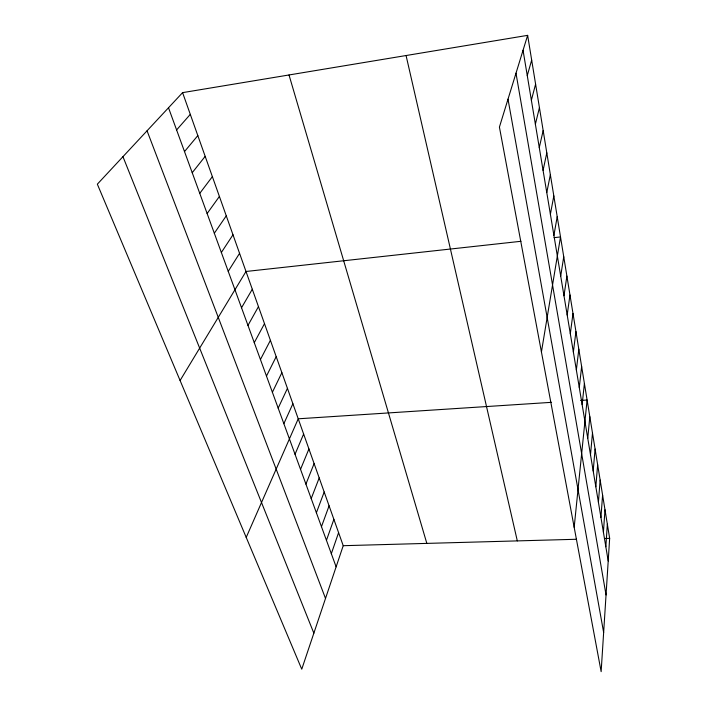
<?xml version="1.0" encoding="UTF-8"?>
<svg xmlns="http://www.w3.org/2000/svg" width="707" height="707" viewBox="0 0 707 707"><rect width="100%" height="100%" fill="white"/><g stroke="black" fill="none" stroke-linecap="round" stroke-linejoin="round"><path stroke-width="1.06" d="M527.643 35.35L609.655 538.354L601.144 671.65L499.416 127.092L527.643 35.35L182.592 92.635L97.345 184.174L301.756 669.202L343.222 545.698L182.592 92.635M605.837 546.75L607.348 524.214M603.416 532.221L604.998 509.8M600.941 517.383L602.594 495.077M598.414 502.235L600.146 480.062M595.833 486.761L597.645 464.72M593.191 470.95L595.091 449.06M590.495 454.787L592.484 433.064M587.747 438.269L589.824 416.723M574.181 527.298L587.093 400.021L580.606 400.445M582.135 404.625L584.397 383.459M579.28 387.498L581.64 366.535M576.355 369.982L578.821 349.24M573.368 352.059L575.94 331.565M570.31 333.739L572.988 313.493M567.182 314.977L569.975 295.005M563.983 295.782L566.89 276.101M560.704 276.128L563.735 256.747M541.429 351.971L560.51 236.951L554.067 237.658M553.908 235.378L557.204 216.678M550.391 214.239L553.82 195.919M546.776 192.578L550.355 174.656M543.073 170.369L546.803 152.871M539.273 147.586L543.162 130.539M535.376 124.211L539.423 107.641M531.372 100.217L535.597 84.16M527.263 75.587L531.673 60.068M331.327 553.705L338.591 532.645M326.44 540.325L333.881 519.353M321.464 526.68L329.082 505.814M316.382 512.769L324.186 492.01M311.204 498.585L319.193 477.932M305.919 484.109L314.111 463.589M300.528 469.351L308.924 448.954M295.031 454.283L303.63 434.027M246.213 537.408L298.23 418.8L551.557 402.327M283.852 423.679L292.884 403.732M278.178 408.133L287.44 388.355M272.389 392.27L281.872 372.669M266.468 376.08L276.198 356.664M260.432 359.545L270.41 340.323M254.264 342.656L264.498 323.656M247.971 325.397L258.462 306.626M241.529 307.766L252.293 289.243M180.091 380.499L246.001 271.479L520.979 241.29M228.228 271.338L239.567 253.336M221.353 252.496L232.992 234.786M214.318 233.239L226.275 215.829M207.124 213.532L219.4 196.449M199.754 193.365L212.374 176.626M192.216 172.72L205.18 156.353M184.5 151.59L197.827 135.603M176.6 129.938L190.298 114.375M343.222 545.698L576.55 539.264M604.414 538.495L609.655 538.354M122.956 156.68L313.855 633.18M147.056 130.795L325.512 598.44M168.505 107.764L336.125 566.828M289.013 74.969L426.834 543.391M406.074 55.535L517.312 540.899M508.006 99.174L603.645 632.5M515.995 73.192L606.04 594.967M523.047 50.285L608.206 560.978"/></g></svg>
